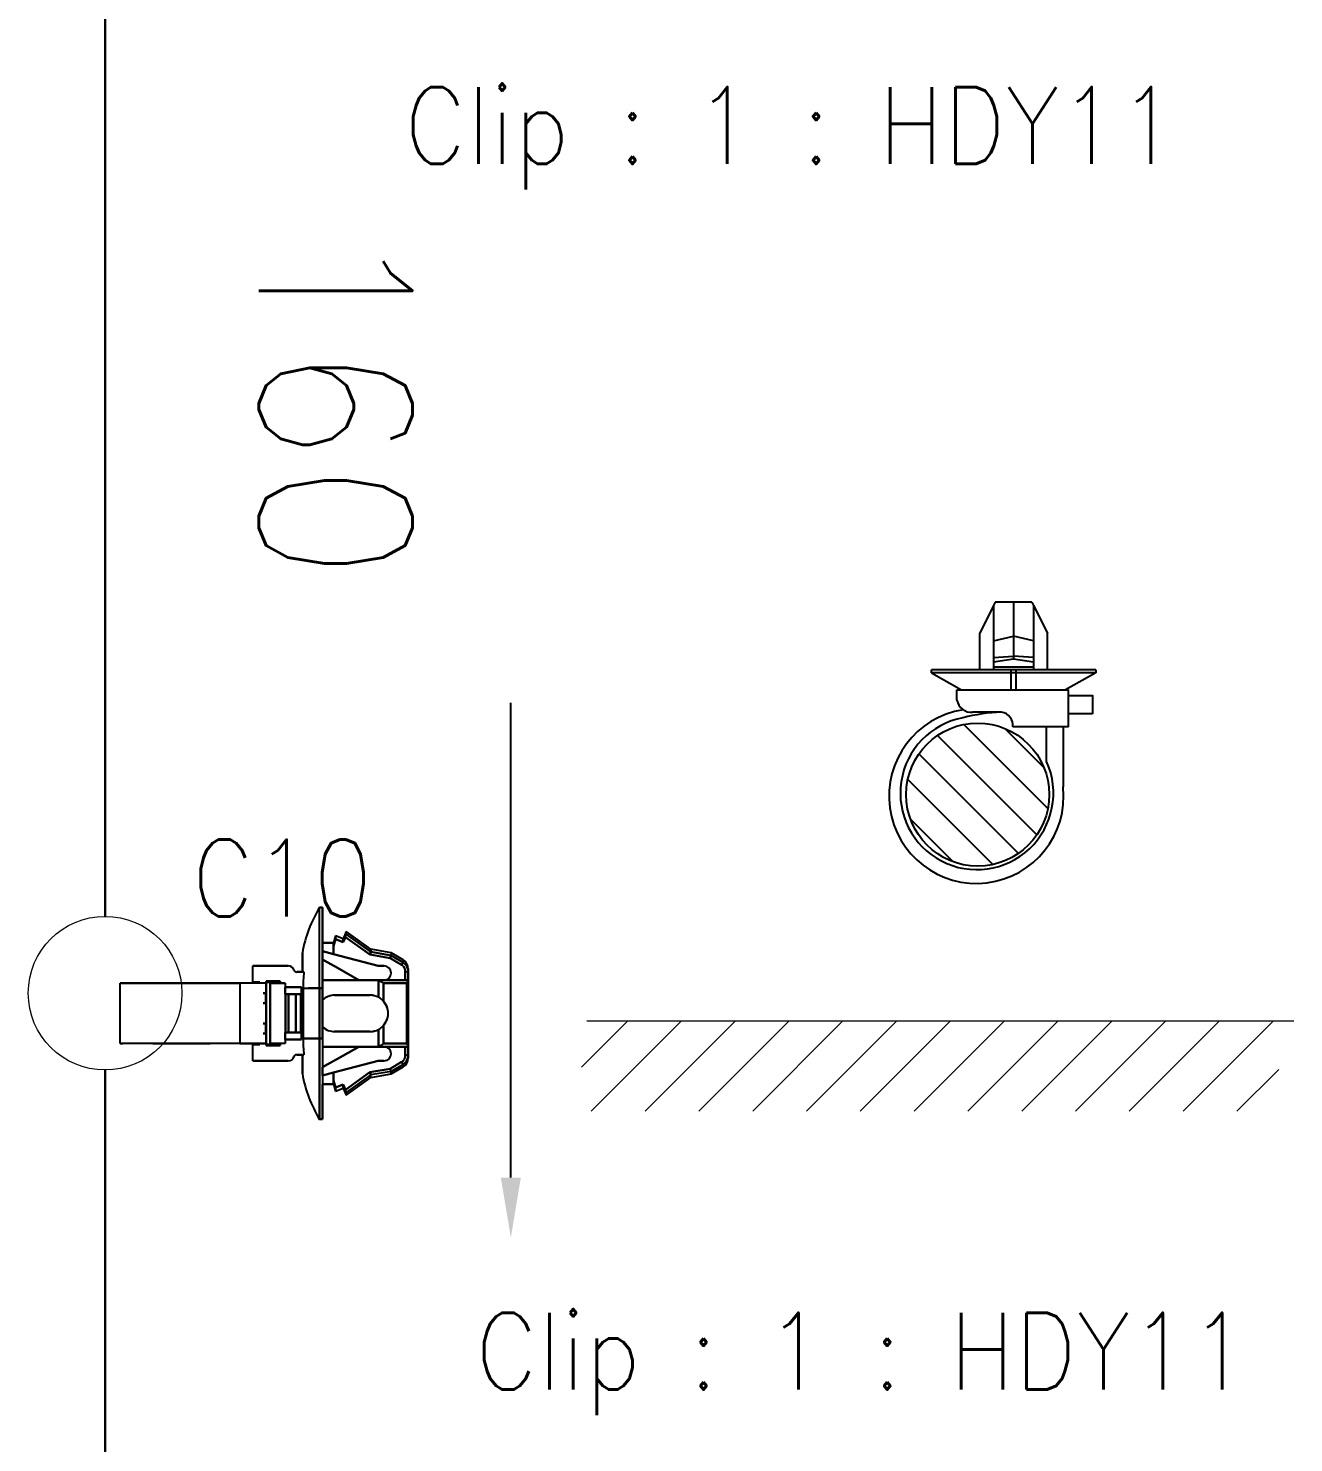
# Model space of a CAD drawing. Header units: inches. Extents: x 47316 to 59086, y 3141 to 11743.
# Drawn here: x 51375.23 to 51416.41, y 11051.43 to 11097.46 of the extents above; entities that cross this region are included whole.
import ezdxf

# ---------------------------------------------------------------- set-up
doc = ezdxf.new("R2010")
doc.units = ezdxf.units.IN
doc.header["$MEASUREMENT"] = 0
doc.layers.add('at_Entity', color=1, linetype='Continuous')
doc.layers.add('图形层', color=7, linetype='Continuous')
doc.styles.get("Standard").update_dxf_attribs({"font": ''})
doc.styles.add('样式 100', font='SimSun.ttf', dxfattribs={"width": 0.7, "height": 3.5})
doc.styles.get('Standard').set_extended_font_data('SimSun')
doc.linetypes.add('_VH_FELT_TAPE', pattern='A,0.4,-0.7,["FELT",Standard,S=0.3,R=0,X=-0.5,Y=-0.15],-0.7', length=1.8)

msp = doc.modelspace()

# ---------------------------------------------------------------- hatches: boundary and pattern name
at = {"lineweight": -3, "ltscale": 10}
h = msp.add_hatch(dxfattribs=at)
h.set_pattern_fill('JIS_WOOD', color=0, scale=1.206571, angle=180, style=0)
h.set_pattern_definition([(315, (47358.6333, 15622.5754), (0.60328539, 0.60328539), [])])
edge = h.paths.add_edge_path()
edge.add_ellipse((51406.13, 11072.523), major_axis=(2.328, 0), ratio=1, start_angle=0, end_angle=360)

# ---------------------------------------------------------------- linework, layer by layer
at = {"color": 142, "linetype": '_VH_FELT_TAPE', "lineweight": 30, "ltscale": 5}
for p, q in [((51377.729, 11103.23), (51377.729, 11068.562)), ((51377.729, 11063.562), (51377.729, 11026.671))]:
    msp.add_line(p, q, dxfattribs=at)
at = {"color": 0, "lineweight": -3}
for p, q in [((51405.454, 11075.6), (51405.454, 11075.935)), ((51406.904, 11075.204), (51405.964, 11075.204)), ((51409.085, 11074.725), (51407.27, 11074.725)), ((51408.373, 11073.598), (51408.373, 11074.725)), ((51408.912, 11074.725), (51408.912, 11072.772))]:
    msp.add_line(p, q, dxfattribs=at)
at = {"color": 1, "lineweight": -3}
msp.add_line((51390.934, 11060.059), (51390.934, 11075.513), dxfattribs=at)
at = {"color": 1, "ltscale": 0.2}
for p, q in [((51384.708, 11066.225), (51384.708, 11068.852)), ((51384.708, 11066.225), (51384.708, 11068.852)), ((51384.806, 11066.225), (51384.806, 11068.852)), ((51384.806, 11068.852), (51384.806, 11066.225)), ((51384.708, 11061.957), (51384.708, 11064.584)), ((51384.708, 11064.584), (51384.708, 11061.957)), ((51384.806, 11064.584), (51384.806, 11061.957)), ((51384.806, 11064.584), (51384.806, 11061.957))]:
    msp.add_line(p, q, dxfattribs=at)
at = {"color": 1, "ltscale": 0.0075}
for p, q in [((51384.708, 11068.852), (51384.806, 11068.852)), ((51384.806, 11068.852), (51384.708, 11068.852)), ((51387.499, 11066.763), (51387.597, 11066.763)), ((51387.499, 11066.763), (51387.597, 11066.763)), ((51384.708, 11066.225), (51384.806, 11066.225)), ((51384.806, 11066.225), (51384.708, 11066.225)), ((51387.597, 11066.488), (51387.499, 11066.488)), ((51382.967, 11066.061), (51382.869, 11066.061)), ((51382.869, 11066.061), (51382.967, 11066.061)), ((51382.869, 11065.733), (51382.967, 11065.733)), ((51382.967, 11065.733), (51382.869, 11065.733)), ((51382.967, 11065.076), (51382.869, 11065.076)), ((51382.869, 11065.076), (51382.967, 11065.076)), ((51382.869, 11064.748), (51382.967, 11064.748)), ((51382.967, 11064.748), (51382.869, 11064.748)), ((51384.806, 11064.584), (51384.708, 11064.584)), ((51384.708, 11064.584), (51384.806, 11064.584)), ((51387.597, 11064.046), (51387.499, 11064.046)), ((51387.597, 11064.046), (51387.499, 11064.046)), ((51384.708, 11061.957), (51384.806, 11061.957)), ((51384.806, 11061.957), (51384.708, 11061.957))]:
    msp.add_line(p, q, dxfattribs=at)
at = {"color": 1, "ltscale": 0.087396}
for p, q in [((51384.806, 11068.852), (51384.806, 11067.705)), ((51384.806, 11061.957), (51384.806, 11063.105)), ((51384.806, 11061.957), (51384.806, 11063.105))]:
    msp.add_line(p, q, dxfattribs=at)
at = {"color": 1, "ltscale": 0.0875}
for p, q in [((51384.806, 11067.703), (51384.806, 11068.852)), ((51386.349, 11065.996), (51385.2, 11065.996)), ((51385.2, 11065.996), (51386.349, 11065.996)), ((51385.2, 11064.813), (51386.349, 11064.813)), ((51386.349, 11064.813), (51385.2, 11064.813)), ((51386.349, 11064.813), (51385.2, 11064.813))]:
    msp.add_line(p, q, dxfattribs=at)
at = {"color": 1, "ltscale": 0.019}
msp.add_line((51385.578, 11068.064), (51385.479, 11067.835), dxfattribs=at)
at = {"color": 1, "ltscale": 0.000903}
msp.add_line((51385.578, 11068.064), (51385.578, 11068.052), dxfattribs=at)
at = {"color": 1, "ltscale": 4.3e-05}
msp.add_line((51385.578, 11068.064), (51385.578, 11068.064), dxfattribs=at)
at = {"color": 1, "ltscale": 0.075271}
for p, q in [((51386.382, 11067.49), (51385.578, 11068.064)), ((51385.578, 11067.983), (51386.382, 11067.409)), ((51386.382, 11067.409), (51385.578, 11067.983)), ((51386.382, 11063.401), (51385.578, 11062.826)), ((51385.578, 11062.745), (51386.382, 11063.32))]:
    msp.add_line(p, q, dxfattribs=at)
at = {"color": 1, "ltscale": 4.9e-05}
msp.add_line((51385.578, 11068.064), (51385.578, 11068.064), dxfattribs=at)
at = {"color": 1, "ltscale": 0.000916}
msp.add_line((51385.578, 11068.064), (51385.578, 11068.052), dxfattribs=at)
at = {"color": 1, "ltscale": 0.005222}
msp.add_line((51385.578, 11068.052), (51385.578, 11067.983), dxfattribs=at)
at = {"color": 1, "ltscale": 0.005249}
msp.add_line((51385.578, 11068.052), (51385.578, 11067.983), dxfattribs=at)
at = {"color": 1, "ltscale": 0.027499}
for p, q in [((51385.167, 11067.703), (51384.806, 11067.703)), ((51384.806, 11067.703), (51385.167, 11067.703)), ((51385.167, 11063.106), (51384.806, 11063.106)), ((51384.806, 11063.106), (51385.167, 11063.106))]:
    msp.add_line(p, q, dxfattribs=at)
at = {"color": 1, "ltscale": 0.018183}
msp.add_line((51385.233, 11067.933), (51385.167, 11067.703), dxfattribs=at)
at = {"color": 1, "ltscale": 0.018199}
for p, q in [((51385.167, 11067.592), (51385.233, 11067.822)), ((51385.233, 11067.822), (51385.167, 11067.592)), ((51385.167, 11063.217), (51385.233, 11062.987)), ((51385.233, 11062.987), (51385.167, 11063.217))]:
    msp.add_line(p, q, dxfattribs=at)
at = {"color": 1, "ltscale": 0.000342}
for p, q in [((51385.167, 11067.699), (51385.167, 11067.703)), ((51385.167, 11063.106), (51385.167, 11063.11))]:
    msp.add_line(p, q, dxfattribs=at)
at = {"color": 1, "ltscale": 0.006641}
msp.add_line((51385.167, 11067.703), (51385.167, 11067.616), dxfattribs=at)
at = {"color": 1, "ltscale": 0.002142}
msp.add_line((51385.168, 11067.675), (51385.167, 11067.703), dxfattribs=at)
at = {"color": 1, "ltscale": 0.00033}
for p, q in [((51385.167, 11067.703), (51385.167, 11067.699)), ((51385.167, 11063.11), (51385.167, 11063.106)), ((51385.479, 11062.975), (51385.479, 11062.979))]:
    msp.add_line(p, q, dxfattribs=at)
at = {"color": 1, "ltscale": 0.002136}
msp.add_line((51385.167, 11067.703), (51385.167, 11067.675), dxfattribs=at)
at = {"color": 1, "ltscale": 0.001825}
msp.add_line((51385.167, 11067.699), (51385.167, 11067.675), dxfattribs=at)
at = {"color": 1, "ltscale": 0.003674}
for p, q in [((51385.167, 11067.65), (51385.167, 11067.699)), ((51385.167, 11063.11), (51385.167, 11063.159))]:
    msp.add_line(p, q, dxfattribs=at)
at = {"color": 1, "ltscale": 0.006299}
msp.add_line((51385.167, 11067.592), (51385.168, 11067.675), dxfattribs=at)
at = {"color": 1, "ltscale": 0.006305}
msp.add_line((51385.167, 11067.675), (51385.167, 11067.592), dxfattribs=at)
at = {"color": 1, "ltscale": 0.00329}
msp.add_line((51385.167, 11067.607), (51385.167, 11067.65), dxfattribs=at)
at = {"color": 1, "ltscale": 0.019785}
for p, q in [((51385.167, 11067.332), (51385.167, 11067.592)), ((51385.167, 11067.592), (51385.167, 11067.332)), ((51385.167, 11063.477), (51385.167, 11063.217)), ((51385.167, 11063.217), (51385.167, 11063.477))]:
    msp.add_line(p, q, dxfattribs=at)
at = {"color": 1, "ltscale": 0.008429}
for p, q in [((51385.233, 11067.822), (51385.233, 11067.933)), ((51385.479, 11063.086), (51385.479, 11062.975))]:
    msp.add_line(p, q, dxfattribs=at)
at = {"color": 1, "ltscale": 0.020195}
for p, q in [((51385.479, 11067.834), (51385.233, 11067.933)), ((51385.233, 11067.822), (51385.479, 11067.724)), ((51385.479, 11067.724), (51385.233, 11067.822)), ((51385.233, 11062.987), (51385.479, 11063.086)), ((51385.479, 11063.086), (51385.233, 11062.987)), ((51385.233, 11062.876), (51385.479, 11062.975))]:
    msp.add_line(p, q, dxfattribs=at)
at = {"color": 1, "ltscale": 0.008438}
msp.add_line((51385.233, 11067.933), (51385.233, 11067.822), dxfattribs=at)
at = {"color": 1, "ltscale": 0.002185}
msp.add_line((51385.233, 11067.878), (51385.233, 11067.907), dxfattribs=at)
at = {"color": 1, "ltscale": 0.013619}
for p, q in [((51385.479, 11067.724), (51385.55, 11067.888)), ((51385.55, 11067.888), (51385.479, 11067.724)), ((51385.479, 11063.086), (51385.55, 11062.921)), ((51385.55, 11062.921), (51385.479, 11063.086))]:
    msp.add_line(p, q, dxfattribs=at)
at = {"color": 1, "ltscale": 0.0009}
msp.add_line((51385.48, 11067.823), (51385.479, 11067.835), dxfattribs=at)
at = {"color": 1, "ltscale": 0.000912}
for p, q in [((51385.479, 11067.834), (51385.479, 11067.822)), ((51385.233, 11062.888), (51385.233, 11062.876))]:
    msp.add_line(p, q, dxfattribs=at)
at = {"color": 1, "ltscale": 0.002856}
msp.add_line((51385.479, 11067.83), (51385.479, 11067.793), dxfattribs=at)
at = {"color": 1, "ltscale": 0.002869}
msp.add_line((51385.479, 11067.792), (51385.479, 11067.83), dxfattribs=at)
at = {"color": 1, "ltscale": 0.002832}
msp.add_line((51385.479, 11067.786), (51385.48, 11067.823), dxfattribs=at)
at = {"color": 1, "ltscale": 0.00282}
for p, q in [((51385.479, 11067.822), (51385.479, 11067.785)), ((51385.233, 11062.925), (51385.233, 11062.888))]:
    msp.add_line(p, q, dxfattribs=at)
at = {"color": 1, "ltscale": 0.004715}
msp.add_line((51385.479, 11067.724), (51385.479, 11067.786), dxfattribs=at)
at = {"color": 1, "ltscale": 0.004687}
msp.add_line((51385.479, 11067.785), (51385.479, 11067.724), dxfattribs=at)
at = {"color": 1, "ltscale": 0.074459}
for p, q in [((51385.55, 11067.888), (51386.346, 11067.32)), ((51386.346, 11067.32), (51385.55, 11067.888)), ((51385.55, 11062.921), (51386.346, 11063.49)), ((51386.346, 11063.49), (51385.55, 11062.921))]:
    msp.add_line(p, q, dxfattribs=at)
at = {"color": 1, "ltscale": 0.047501}
for p, q in [((51384.149, 11067.375), (51384.149, 11066.751)), ((51384.149, 11066.751), (51384.149, 11067.375)), ((51384.149, 11064.058), (51384.149, 11063.434)), ((51384.149, 11063.434), (51384.149, 11064.058))]:
    msp.add_line(p, q, dxfattribs=at)
at = {"color": 1, "ltscale": 0.015289}
msp.add_line((51384.98, 11067.057), (51384.805, 11067.156), dxfattribs=at)
at = {"color": 1, "ltscale": 0.028456}
for p, q in [((51385.167, 11067.332), (51384.806, 11067.429)), ((51384.806, 11067.429), (51385.167, 11067.332)), ((51385.167, 11063.477), (51384.806, 11063.381)), ((51384.806, 11063.381), (51385.167, 11063.477))]:
    msp.add_line(p, q, dxfattribs=at)
at = {"color": 1, "ltscale": 0.020602}
for p, q in [((51384.806, 11067.429), (51384.806, 11067.158)), ((51384.806, 11063.381), (51384.806, 11063.651)), ((51384.806, 11063.381), (51384.806, 11063.651))]:
    msp.add_line(p, q, dxfattribs=at)
at = {"color": 1, "ltscale": 0.020749}
msp.add_line((51384.806, 11067.156), (51384.806, 11067.429), dxfattribs=at)
at = {"color": 1, "ltscale": 0.015242}
for p, q in [((51384.806, 11067.156), (51384.98, 11067.058)), ((51384.98, 11063.751), (51384.806, 11063.653))]:
    msp.add_line(p, q, dxfattribs=at)
at = {"color": 1, "ltscale": 0.11383}
for p, q in [((51386.612, 11066.948), (51385.167, 11067.332)), ((51385.167, 11067.332), (51386.612, 11066.948)), ((51386.612, 11063.861), (51385.167, 11063.477)), ((51385.167, 11063.477), (51386.612, 11063.861))]:
    msp.add_line(p, q, dxfattribs=at)
at = {"color": 1, "ltscale": 0.004321}
for p, q in [((51386.367, 11067.372), (51386.346, 11067.32)), ((51386.346, 11067.32), (51386.367, 11067.372)), ((51386.346, 11063.49), (51386.367, 11063.437)), ((51386.367, 11063.437), (51386.346, 11063.49))]:
    msp.add_line(p, q, dxfattribs=at)
at = {"color": 1, "ltscale": 0.051095}
for p, q in [((51386.346, 11067.32), (51387.007, 11067.204)), ((51387.007, 11067.204), (51386.346, 11067.32)), ((51386.346, 11063.49), (51387.007, 11063.605)), ((51387.007, 11063.605), (51386.346, 11063.49))]:
    msp.add_line(p, q, dxfattribs=at)
at = {"color": 1, "ltscale": 0.000205}
for p, q in [((51386.369, 11067.374), (51386.367, 11067.372)), ((51386.367, 11067.372), (51386.369, 11067.374)), ((51386.367, 11063.437), (51386.369, 11063.435)), ((51386.369, 11063.435), (51386.367, 11063.437))]:
    msp.add_line(p, q, dxfattribs=at)
at = {"color": 1, "ltscale": 0.002621}
for p, q in [((51386.382, 11067.406), (51386.369, 11067.374)), ((51386.369, 11067.374), (51386.382, 11067.406)), ((51386.369, 11063.435), (51386.382, 11063.403)), ((51386.382, 11063.403), (51386.369, 11063.435))]:
    msp.add_line(p, q, dxfattribs=at)
at = {"color": 1, "ltscale": 0.006168}
for p, q in [((51386.382, 11067.409), (51386.382, 11067.49)), ((51386.382, 11067.49), (51386.382, 11067.409))]:
    msp.add_line(p, q, dxfattribs=at)
at = {"color": 1, "ltscale": 0.05076}
for p, q in [((51387.039, 11067.375), (51386.382, 11067.49)), ((51386.382, 11063.32), (51387.039, 11063.435))]:
    msp.add_line(p, q, dxfattribs=at)
at = {"color": 1, "ltscale": 0.050773}
for p, q in [((51386.382, 11067.406), (51387.039, 11067.291)), ((51387.039, 11067.291), (51386.382, 11067.406)), ((51387.039, 11063.518), (51386.382, 11063.403))]:
    msp.add_line(p, q, dxfattribs=at)
at = {"color": 1, "ltscale": 0.004276}
for p, q in [((51387.026, 11067.257), (51387.007, 11067.204)), ((51387.007, 11067.204), (51387.026, 11067.257)), ((51387.026, 11063.553), (51387.007, 11063.605)), ((51387.007, 11063.605), (51387.026, 11063.552))]:
    msp.add_line(p, q, dxfattribs=at)
at = {"color": 1, "ltscale": 0.0329}
for p, q in [((51387.007, 11067.204), (51387.379, 11066.985)), ((51387.379, 11066.985), (51387.007, 11067.204)), ((51387.007, 11063.605), (51387.379, 11063.824)), ((51387.379, 11063.824), (51387.007, 11063.605))]:
    msp.add_line(p, q, dxfattribs=at)
at = {"color": 1, "ltscale": 0.002806}
for p, q in [((51387.039, 11067.291), (51387.026, 11067.257)), ((51387.026, 11063.552), (51387.039, 11063.518))]:
    msp.add_line(p, q, dxfattribs=at)
at = {"color": 1, "ltscale": 0.00266}
for p, q in [((51387.027, 11067.258), (51387.039, 11067.291)), ((51387.039, 11063.518), (51387.027, 11063.551))]:
    msp.add_line(p, q, dxfattribs=at)
at = {"color": 1, "ltscale": 0.006223}
for p, q in [((51387.039, 11067.375), (51387.039, 11067.293)), ((51387.039, 11067.375), (51387.039, 11067.293)), ((51387.039, 11063.435), (51387.039, 11063.516))]:
    msp.add_line(p, q, dxfattribs=at)
at = {"color": 1, "ltscale": 0.034946}
for p, q in [((51387.435, 11067.142), (51387.039, 11067.375)), ((51387.039, 11063.435), (51387.435, 11063.667))]:
    msp.add_line(p, q, dxfattribs=at)
at = {"color": 1, "ltscale": 0.034208}
for p, q in [((51387.426, 11067.065), (51387.039, 11067.293)), ((51387.426, 11063.744), (51387.039, 11063.516))]:
    msp.add_line(p, q, dxfattribs=at)
at = {"color": 1, "ltscale": 0.000128}
for p, q in [((51387.039, 11067.291), (51387.039, 11067.293)), ((51387.039, 11063.516), (51387.039, 11063.518)), ((51387.039, 11063.518), (51387.039, 11063.516))]:
    msp.add_line(p, q, dxfattribs=at)
at = {"color": 1, "ltscale": 0.034163}
for p, q in [((51387.039, 11067.291), (51387.426, 11067.065)), ((51387.426, 11063.744), (51387.039, 11063.518))]:
    msp.add_line(p, q, dxfattribs=at)
at = {"color": 1, "ltscale": 0.005864}
msp.add_line((51387.435, 11067.142), (51387.426, 11067.065), dxfattribs=at)
at = {"color": 1, "ltscale": 0.005865}
for p, q in [((51387.435, 11067.142), (51387.426, 11067.065)), ((51387.426, 11063.744), (51387.435, 11063.668))]:
    msp.add_line(p, q, dxfattribs=at)
at = {"color": 1, "ltscale": 0.025}
for p, q in [((51382.869, 11066.948), (51382.54, 11066.948)), ((51382.963, 11065.733), (51382.963, 11066.061)), ((51382.963, 11065.733), (51382.963, 11066.061)), ((51382.967, 11065.733), (51382.967, 11066.061)), ((51382.963, 11064.748), (51382.963, 11065.076)), ((51382.963, 11064.748), (51382.963, 11065.076))]:
    msp.add_line(p, q, dxfattribs=at)
at = {"color": 1, "ltscale": 0.039999}
for p, q in [((51382.54, 11066.423), (51382.54, 11066.948)), ((51382.54, 11066.423), (51382.54, 11066.948)), ((51382.54, 11063.861), (51382.54, 11064.387)), ((51382.54, 11063.861), (51382.54, 11064.387))]:
    msp.add_line(p, q, dxfattribs=at)
at = {"color": 1, "ltscale": 0.022501}
for p, q in [((51382.54, 11066.948), (51382.836, 11066.948)), ((51382.54, 11066.948), (51382.836, 11066.948)), ((51382.54, 11063.861), (51382.836, 11063.861)), ((51382.836, 11063.861), (51382.54, 11063.861))]:
    msp.add_line(p, q, dxfattribs=at)
at = {"color": 1, "ltscale": 0.064999}
for p, q in [((51382.836, 11066.948), (51383.69, 11066.948)), ((51382.836, 11066.948), (51383.69, 11066.948)), ((51382.836, 11063.861), (51383.69, 11063.861)), ((51383.69, 11063.861), (51382.836, 11063.861))]:
    msp.add_line(p, q, dxfattribs=at)
at = {"color": 1, "ltscale": 0.0625}
msp.add_line((51383.69, 11066.948), (51382.869, 11066.948), dxfattribs=at)
at = {"color": 1, "ltscale": 0.013786}
msp.add_line((51384.149, 11066.751), (51383.968, 11066.751), dxfattribs=at)
at = {"color": 1, "ltscale": 0.017471}
for p, q in [((51384.198, 11066.751), (51383.968, 11066.751)), ((51384.198, 11064.058), (51383.968, 11064.058))]:
    msp.add_line(p, q, dxfattribs=at)
at = {"color": 1, "ltscale": 0.017476}
for p, q in [((51383.968, 11066.751), (51384.198, 11066.751)), ((51383.968, 11064.058), (51384.198, 11064.058))]:
    msp.add_line(p, q, dxfattribs=at)
at = {"color": 1, "ltscale": 0.00369}
for p, q in [((51384.198, 11066.751), (51384.149, 11066.751)), ((51384.149, 11064.058), (51384.198, 11064.058))]:
    msp.add_line(p, q, dxfattribs=at)
at = {"color": 1, "ltscale": 0.026985}
for p, q in [((51384.98, 11067.058), (51385.289, 11066.883)), ((51385.289, 11063.926), (51384.98, 11063.751))]:
    msp.add_line(p, q, dxfattribs=at)
at = {"color": 1, "ltscale": 0.02697}
msp.add_line((51385.289, 11066.883), (51384.98, 11067.057), dxfattribs=at)
at = {"color": 1, "ltscale": 0.065039}
msp.add_line((51385.988, 11066.488), (51385.244, 11066.908), dxfattribs=at)
at = {"color": 1, "ltscale": 0.06116}
msp.add_line((51385.988, 11066.488), (51385.289, 11066.883), dxfattribs=at)
at = {"color": 1, "ltscale": 0.061156}
for p, q in [((51385.289, 11066.883), (51385.988, 11066.488)), ((51385.988, 11064.321), (51385.289, 11063.926))]:
    msp.add_line(p, q, dxfattribs=at)
at = {"color": 1, "ltscale": 0.014999}
for p, q in [((51386.809, 11066.948), (51386.612, 11066.948)), ((51386.612, 11066.948), (51386.809, 11066.948)), ((51386.809, 11063.861), (51386.612, 11063.861)), ((51386.809, 11063.861), (51386.612, 11063.861)), ((51386.612, 11063.861), (51386.809, 11063.861))]:
    msp.add_line(p, q, dxfattribs=at)
at = {"color": 1, "ltscale": 0.007092}
for p, q in [((51387.379, 11066.985), (51387.426, 11067.065)), ((51387.426, 11067.065), (51387.379, 11066.985)), ((51387.426, 11063.744), (51387.379, 11063.824)), ((51387.379, 11063.824), (51387.426, 11063.744))]:
    msp.add_line(p, q, dxfattribs=at)
at = {"color": 1}
for p, q in [((51387.497, 11067.01), (51387.426, 11067.065)), ((51387.511, 11066.995), (51387.426, 11067.065)), ((51387.551, 11066.938), (51387.497, 11067.01)), ((51387.553, 11066.935), (51387.511, 11066.995)), ((51387.585, 11066.853), (51387.551, 11066.938)), ((51387.586, 11066.852), (51387.553, 11066.935)), ((51387.597, 11066.763), (51387.585, 11066.853)), ((51387.597, 11066.763), (51387.586, 11066.852)), ((51386.87, 11065.685), (51386.787, 11065.802)), ((51386.901, 11065.618), (51386.87, 11065.685)), ((51386.787, 11065.007), (51386.87, 11065.124)), ((51386.87, 11065.124), (51386.901, 11065.191)), ((51387.534, 11063.844), (51387.575, 11063.924)), ((51387.551, 11063.872), (51387.585, 11063.956)), ((51387.575, 11063.924), (51387.597, 11064.046)), ((51387.585, 11063.956), (51387.597, 11064.046)), ((51387.426, 11063.744), (51387.498, 11063.8)), ((51387.426, 11063.744), (51387.486, 11063.788)), ((51387.486, 11063.788), (51387.534, 11063.844)), ((51387.498, 11063.8), (51387.551, 11063.872))]:
    msp.add_line(p, q, dxfattribs=at)
at = {"color": 1, "ltscale": 0.020941}
for p, q in [((51387.499, 11066.763), (51387.499, 11066.488)), ((51387.499, 11066.488), (51387.499, 11066.763)), ((51387.597, 11066.488), (51387.597, 11066.763)), ((51387.597, 11066.763), (51387.597, 11066.488)), ((51387.499, 11064.046), (51387.499, 11064.321)), ((51387.499, 11064.321), (51387.499, 11064.046)), ((51387.597, 11064.046), (51387.597, 11064.321)), ((51387.597, 11064.321), (51387.597, 11064.046))]:
    msp.add_line(p, q, dxfattribs=at)
at = {"color": 1, "ltscale": 0.015717}
msp.add_line((51387.597, 11066.858), (51387.597, 11066.652), dxfattribs=at)
at = {"color": 1, "ltscale": 0.015729}
msp.add_line((51387.597, 11066.652), (51387.597, 11066.858), dxfattribs=at)
at = {"color": 1, "ltscale": 0.012512}
for p, q in [((51387.597, 11066.487), (51387.597, 11066.652)), ((51387.597, 11064.157), (51387.597, 11064.322))]:
    msp.add_line(p, q, dxfattribs=at)
at = {"color": 1, "ltscale": 0.378897}
msp.add_line((51378.217, 11066.39), (51382.117, 11066.39), dxfattribs=at)
at = {"color": 1, "ltscale": 0.15}
for p, q in [((51378.217, 11064.419), (51378.217, 11066.39)), ((51382.117, 11066.39), (51382.117, 11064.419)), ((51382.117, 11066.39), (51382.117, 11064.419)), ((51383.099, 11064.419), (51383.099, 11066.39)), ((51383.099, 11066.39), (51383.099, 11064.419)), ((51383.591, 11066.39), (51383.591, 11064.419)), ((51383.591, 11066.39), (51383.591, 11064.419)), ((51387.548, 11064.419), (51387.548, 11066.39)), ((51387.548, 11066.39), (51387.548, 11064.419))]:
    msp.add_line(p, q, dxfattribs=at)
at = {"color": 1, "ltscale": 0.215019}
msp.add_line((51380.897, 11066.39), (51378.217, 11066.39), dxfattribs=at)
at = {"color": 1, "ltscale": 0.315749}
msp.add_line((51378.217, 11066.39), (51381.78, 11066.39), dxfattribs=at)
at = {"color": 1, "ltscale": 0.378905}
msp.add_line((51382.117, 11066.39), (51378.217, 11066.39), dxfattribs=at)
at = {"color": 1, "ltscale": 0.315758}
msp.add_line((51378.217, 11066.39), (51381.78, 11066.39), dxfattribs=at)
at = {"color": 1, "ltscale": 0.179182}
msp.add_line((51380.763, 11066.39), (51378.41, 11066.39), dxfattribs=at)
at = {"color": 1, "ltscale": 0.026669}
for p, q in [((51380.763, 11066.39), (51381.113, 11066.39)), ((51381.113, 11066.39), (51380.763, 11066.39)), ((51380.897, 11066.39), (51381.247, 11066.39))]:
    msp.add_line(p, q, dxfattribs=at)
at = {"color": 1, "ltscale": 0.108633}
msp.add_line((51382.54, 11066.39), (51381.113, 11066.39), dxfattribs=at)
at = {"color": 1, "ltscale": 0.076392}
msp.add_line((51382.117, 11066.39), (51381.113, 11066.39), dxfattribs=at)
at = {"color": 1, "ltscale": 0.098454}
msp.add_line((51382.54, 11066.39), (51381.247, 11066.39), dxfattribs=at)
at = {"color": 1, "ltscale": 0.057913}
msp.add_line((51382.54, 11066.39), (51381.78, 11066.39), dxfattribs=at)
at = {"color": 1, "ltscale": 0.0644}
for p, q in [((51382.963, 11066.39), (51382.117, 11066.39)), ((51382.963, 11066.39), (51382.117, 11066.39)), ((51382.117, 11064.419), (51382.963, 11064.419)), ((51382.963, 11064.419), (51382.117, 11064.419))]:
    msp.add_line(p, q, dxfattribs=at)
at = {"color": 1, "ltscale": 0.0175}
for p, q in [((51382.54, 11066.423), (51382.77, 11066.423)), ((51382.54, 11066.423), (51382.77, 11066.423)), ((51382.77, 11066.423), (51382.54, 11066.423)), ((51382.54, 11064.387), (51382.77, 11064.387)), ((51382.77, 11064.387), (51382.54, 11064.387))]:
    msp.add_line(p, q, dxfattribs=at)
at = {"color": 1, "ltscale": 0.002499}
for p, q in [((51382.54, 11066.39), (51382.54, 11066.423)), ((51382.77, 11066.423), (51382.77, 11066.39)), ((51382.77, 11066.39), (51382.77, 11066.423)), ((51382.967, 11066.455), (51382.967, 11066.423)), ((51382.967, 11066.455), (51382.967, 11066.423)), ((51383.394, 11066.423), (51383.394, 11066.39)), ((51383.394, 11066.39), (51383.394, 11066.423)), ((51383.394, 11066.423), (51383.394, 11066.39)), ((51382.54, 11064.387), (51382.54, 11064.419)), ((51382.77, 11064.419), (51382.77, 11064.387)), ((51382.77, 11064.387), (51382.77, 11064.419)), ((51382.967, 11064.354), (51382.967, 11064.387)), ((51382.967, 11064.387), (51382.967, 11064.354)), ((51382.967, 11064.387), (51382.967, 11064.354)), ((51383.394, 11064.419), (51383.394, 11064.387)), ((51383.394, 11064.387), (51383.394, 11064.419)), ((51383.394, 11064.419), (51383.394, 11064.387))]:
    msp.add_line(p, q, dxfattribs=at)
at = {"color": 1, "ltscale": 2.6e-05}
for p, q in [((51382.541, 11066.423), (51382.54, 11066.423)), ((51382.54, 11064.387), (51382.541, 11064.387))]:
    msp.add_line(p, q, dxfattribs=at)
at = {"color": 1, "ltscale": 0.000629}
msp.add_line((51382.967, 11066.447), (51382.967, 11066.455), dxfattribs=at)
at = {"color": 1, "ltscale": 0.035001}
for p, q in [((51382.967, 11066.455), (51383.427, 11066.455)), ((51383.427, 11066.455), (51382.967, 11066.455)), ((51384.806, 11066.225), (51384.346, 11066.225)), ((51384.806, 11066.225), (51384.346, 11066.225)), ((51383.427, 11064.354), (51382.967, 11064.354)), ((51383.427, 11064.354), (51382.967, 11064.354)), ((51382.967, 11064.354), (51383.427, 11064.354))]:
    msp.add_line(p, q, dxfattribs=at)
at = {"color": 1, "ltscale": 0.154999}
for p, q in [((51382.967, 11066.423), (51382.967, 11064.387)), ((51382.967, 11064.387), (51382.967, 11066.423))]:
    msp.add_line(p, q, dxfattribs=at)
at = {"color": 1, "ltscale": 0.032501}
for p, q in [((51382.967, 11066.423), (51383.394, 11066.423)), ((51382.967, 11066.423), (51383.394, 11066.423)), ((51382.967, 11064.387), (51383.394, 11064.387)), ((51383.394, 11064.387), (51382.967, 11064.387))]:
    msp.add_line(p, q, dxfattribs=at)
at = {"color": 1, "ltscale": 0.021939}
msp.add_line((51382.967, 11066.423), (51383.255, 11066.423), dxfattribs=at)
at = {"color": 1, "ltscale": 0.0375}
for p, q in [((51383.099, 11066.39), (51383.591, 11066.39)), ((51383.591, 11066.39), (51383.099, 11066.39)), ((51383.591, 11064.419), (51383.099, 11064.419)), ((51383.591, 11064.419), (51383.099, 11064.419))]:
    msp.add_line(p, q, dxfattribs=at)
at = {"color": 1, "ltscale": 0.010562}
msp.add_line((51383.394, 11066.423), (51383.255, 11066.423), dxfattribs=at)
at = {"color": 1, "ltscale": 0.002502}
msp.add_line((51383.427, 11066.39), (51383.394, 11066.39), dxfattribs=at)
at = {"color": 1, "ltscale": 0.004999}
for p, q in [((51383.427, 11066.455), (51383.427, 11066.39)), ((51383.427, 11066.39), (51383.427, 11066.455)), ((51383.427, 11064.419), (51383.427, 11064.354)), ((51383.427, 11064.354), (51383.427, 11064.419))]:
    msp.add_line(p, q, dxfattribs=at)
at = {"color": 1, "ltscale": 0.040002}
for p, q in [((51383.591, 11066.258), (51384.117, 11066.258)), ((51384.117, 11066.258), (51383.591, 11066.258)), ((51384.117, 11064.551), (51383.591, 11064.551)), ((51384.117, 11064.551), (51383.591, 11064.551)), ((51383.591, 11064.551), (51384.117, 11064.551))]:
    msp.add_line(p, q, dxfattribs=at)
at = {"color": 1, "ltscale": 0.017502}
for p, q in [((51383.591, 11066.028), (51383.591, 11066.258)), ((51383.591, 11064.551), (51383.591, 11064.781))]:
    msp.add_line(p, q, dxfattribs=at)
at = {"color": 1, "ltscale": 0.129999}
for p, q in [((51384.117, 11066.258), (51384.117, 11064.551)), ((51384.117, 11064.551), (51384.117, 11066.258))]:
    msp.add_line(p, q, dxfattribs=at)
at = {"color": 1, "ltscale": 0.040567}
for p, q in [((51384.175, 11066.225), (51384.708, 11066.225)), ((51384.175, 11064.584), (51384.708, 11064.584))]:
    msp.add_line(p, q, dxfattribs=at)
at = {"color": 1, "ltscale": 0.125}
for p, q in [((51384.175, 11064.584), (51384.175, 11066.225)), ((51384.175, 11066.225), (51384.175, 11064.584)), ((51384.708, 11064.584), (51384.708, 11066.225)), ((51384.708, 11066.225), (51384.708, 11064.584)), ((51384.806, 11064.584), (51384.806, 11066.225)), ((51384.806, 11066.225), (51384.806, 11064.584))]:
    msp.add_line(p, q, dxfattribs=at)
at = {"color": 1, "ltscale": 0.040569}
for p, q in [((51384.175, 11066.225), (51384.708, 11066.225)), ((51384.708, 11064.584), (51384.175, 11064.584))]:
    msp.add_line(p, q, dxfattribs=at)
at = {"color": 1, "ltscale": 0.089999}
for p, q in [((51384.806, 11066.488), (51385.988, 11066.488)), ((51385.988, 11066.488), (51384.806, 11066.488)), ((51385.988, 11064.321), (51384.806, 11064.321)), ((51384.806, 11064.321), (51385.988, 11064.321))]:
    msp.add_line(p, q, dxfattribs=at)
at = {"color": 1, "ltscale": 0.040697}
msp.add_line((51385.866, 11066.488), (51385.332, 11066.488), dxfattribs=at)
at = {"color": 1, "ltscale": 0.040701}
msp.add_line((51385.332, 11066.488), (51385.866, 11066.488), dxfattribs=at)
at = {"color": 1, "ltscale": 0.039936}
for p, q in [((51385.988, 11066.488), (51386.513, 11066.488)), ((51386.513, 11066.488), (51385.988, 11066.488)), ((51386.513, 11064.321), (51385.988, 11064.321)), ((51385.988, 11064.321), (51386.513, 11064.321))]:
    msp.add_line(p, q, dxfattribs=at)
at = {"color": 1, "ltscale": 0.048712}
msp.add_line((51386.628, 11066.488), (51385.988, 11066.488), dxfattribs=at)
at = {"color": 1, "ltscale": 0.082565}
for p, q in [((51387.597, 11066.488), (51386.513, 11066.488)), ((51386.513, 11066.488), (51387.597, 11066.488)), ((51386.513, 11064.321), (51387.597, 11064.321)), ((51387.597, 11064.321), (51386.513, 11064.321))]:
    msp.add_line(p, q, dxfattribs=at)
at = {"color": 1, "ltscale": 0.041339}
for p, q in [((51386.623, 11066.471), (51386.623, 11065.928)), ((51386.623, 11065.928), (51386.623, 11066.471)), ((51386.623, 11064.881), (51386.623, 11064.338)), ((51386.623, 11064.338), (51386.623, 11064.881))]:
    msp.add_line(p, q, dxfattribs=at)
at = {"color": 1, "ltscale": 0.002634}
for p, q in [((51386.623, 11066.471), (51386.656, 11066.459)), ((51386.656, 11064.35), (51386.623, 11064.338))]:
    msp.add_line(p, q, dxfattribs=at)
at = {"color": 1, "ltscale": 0.002635}
for p, q in [((51386.656, 11066.459), (51386.623, 11066.471)), ((51386.623, 11064.338), (51386.656, 11064.35))]:
    msp.add_line(p, q, dxfattribs=at)
at = {"color": 1, "ltscale": 0.008279}
msp.add_line((51386.737, 11066.488), (51386.628, 11066.488), dxfattribs=at)
at = {"color": 1, "ltscale": 0.005516}
msp.add_line((51386.809, 11066.488), (51386.737, 11066.488), dxfattribs=at)
at = {"color": 1, "ltscale": 0.044711}
for p, q in [((51386.787, 11065.802), (51386.787, 11066.39)), ((51386.787, 11066.39), (51386.787, 11065.802)), ((51386.787, 11064.419), (51386.787, 11065.007)), ((51386.787, 11065.007), (51386.787, 11064.419))]:
    msp.add_line(p, q, dxfattribs=at)
at = {"color": 1, "ltscale": 0.057954}
for p, q in [((51386.787, 11066.39), (51387.548, 11066.39)), ((51387.548, 11066.39), (51386.787, 11066.39)), ((51387.548, 11064.419), (51386.787, 11064.419)), ((51386.787, 11064.419), (51387.548, 11064.419))]:
    msp.add_line(p, q, dxfattribs=at)
at = {"color": 1, "ltscale": 0.052501}
msp.add_line((51387.499, 11066.488), (51386.809, 11066.488), dxfattribs=at)
at = {"color": 1, "ltscale": 0.000995}
for p, q in [((51387.597, 11066.475), (51387.597, 11066.488)), ((51387.597, 11066.488), (51387.597, 11066.475)), ((51387.597, 11064.321), (51387.597, 11064.334)), ((51387.597, 11064.334), (51387.597, 11064.321))]:
    msp.add_line(p, q, dxfattribs=at)
at = {"color": 1, "ltscale": 0.163214}
msp.add_line((51387.597, 11064.333), (51387.597, 11066.476), dxfattribs=at)
at = {"color": 1, "ltscale": 0.163013}
msp.add_line((51387.597, 11066.475), (51387.597, 11064.334), dxfattribs=at)
at = {"color": 1, "ltscale": 0.000322}
msp.add_line((51382.967, 11065.733), (51382.963, 11065.733), dxfattribs=at)
at = {"color": 1, "ltscale": 0.00087}
for p, q in [((51383.603, 11066.028), (51383.591, 11066.028)), ((51383.591, 11066.028), (51383.603, 11066.028)), ((51383.603, 11064.781), (51383.591, 11064.781)), ((51383.591, 11064.781), (51383.603, 11064.781))]:
    msp.add_line(p, q, dxfattribs=at)
at = {"color": 1, "ltscale": 0.023952}
msp.add_line((51383.906, 11066.028), (51383.591, 11066.028), dxfattribs=at)
at = {"color": 1, "ltscale": 0.007443}
for p, q in [((51383.7, 11066.028), (51383.603, 11066.028)), ((51383.603, 11066.028), (51383.7, 11066.028)), ((51383.7, 11064.781), (51383.603, 11064.781)), ((51383.603, 11064.781), (51383.7, 11064.781))]:
    msp.add_line(p, q, dxfattribs=at)
at = {"color": 1, "ltscale": 0.095001}
for p, q in [((51383.603, 11066.028), (51383.603, 11064.781)), ((51383.603, 11064.781), (51383.603, 11066.028)), ((51383.7, 11066.028), (51383.7, 11064.781)), ((51383.7, 11064.781), (51383.7, 11066.028)), ((51383.935, 11064.781), (51383.935, 11066.028)), ((51383.935, 11066.028), (51383.935, 11064.781)), ((51384.098, 11064.781), (51384.098, 11066.028))]:
    msp.add_line(p, q, dxfattribs=at)
at = {"color": 1, "ltscale": 0.017839}
for p, q in [((51383.935, 11066.028), (51383.7, 11066.028)), ((51383.7, 11066.028), (51383.935, 11066.028)), ((51383.935, 11064.781), (51383.7, 11064.781)), ((51383.7, 11064.781), (51383.935, 11064.781))]:
    msp.add_line(p, q, dxfattribs=at)
at = {"color": 1, "ltscale": 0.014789}
msp.add_line((51383.922, 11066.028), (51384.117, 11066.028), dxfattribs=at)
at = {"color": 1, "ltscale": 0.013841}
for p, q in [((51384.116, 11066.028), (51383.935, 11066.028)), ((51383.935, 11064.781), (51384.116, 11064.781))]:
    msp.add_line(p, q, dxfattribs=at)
at = {"color": 1, "ltscale": 0.012407}
for p, q in [((51384.098, 11066.028), (51383.935, 11066.028)), ((51384.098, 11064.781), (51383.935, 11064.781))]:
    msp.add_line(p, q, dxfattribs=at)
at = {"color": 1, "ltscale": 0.001863}
msp.add_line((51386.77, 11065.82), (51386.787, 11065.802), dxfattribs=at)
at = {"color": 1, "ltscale": 0.000505}
msp.add_line((51386.787, 11065.802), (51386.782, 11065.807), dxfattribs=at)
at = {"color": 1, "ltscale": 0.023056}
msp.add_line((51382.967, 11064.773), (51382.967, 11065.076), dxfattribs=at)
at = {"color": 1, "ltscale": 0.000598}
msp.add_line((51386.787, 11065.007), (51386.781, 11065.001), dxfattribs=at)
at = {"color": 1, "lineweight": 0}
for p, q in [((51393.238, 11063.658, 0), (51394.729, 11065.15, 0)), ((51393.408, 11065.164), (51416.415, 11065.164)), ((51393.552, 11062.221, 0), (51396.481, 11065.15, 0)), ((51395.303, 11062.221, 0), (51398.232, 11065.15, 0)), ((51397.054, 11062.221, 0), (51399.983, 11065.15, 0)), ((51398.806, 11062.221, 0), (51401.734, 11065.15, 0)), ((51400.557, 11062.221, 0), (51403.485, 11065.15, 0)), ((51402.308, 11062.221, 0), (51405.236, 11065.15, 0)), ((51404.059, 11062.221, 0), (51406.988, 11065.15, 0)), ((51405.81, 11062.221, 0), (51408.739, 11065.15, 0)), ((51407.561, 11062.221, 0), (51410.49, 11065.15, 0)), ((51409.312, 11062.221, 0), (51412.241, 11065.15, 0)), ((51411.064, 11062.221, 0), (51413.992, 11065.15, 0)), ((51412.815, 11062.221, 0), (51415.743, 11065.15, 0)), ((51414.566, 11062.221, 0), (51415.927, 11063.583, 0))]:
    msp.add_line(p, q, dxfattribs=at)
at = {"color": 1, "ltscale": 0.378893}
msp.add_line((51382.117, 11064.419), (51378.217, 11064.419), dxfattribs=at)
at = {"color": 1, "ltscale": 0.0272}
msp.add_line((51378.305, 11064.419), (51378.217, 11064.419), dxfattribs=at)
at = {"color": 1, "ltscale": 0.37888}
msp.add_line((51382.117, 11064.419), (51378.217, 11064.419), dxfattribs=at)
at = {"color": 1, "ltscale": 0.027199}
msp.add_line((51378.217, 11064.419), (51378.305, 11064.419), dxfattribs=at)
at = {"color": 1, "ltscale": 0.142593}
msp.add_line((51381.15, 11064.419), (51379.277, 11064.419), dxfattribs=at)
at = {"color": 1, "ltscale": 0.142589}
msp.add_line((51379.277, 11064.419), (51381.15, 11064.419), dxfattribs=at)
at = {"color": 1, "ltscale": 0.000368}
msp.add_line((51382.962, 11064.748), (51382.967, 11064.748), dxfattribs=at)
at = {"color": 1, "ltscale": 0.001447}
msp.add_line((51384.098, 11064.781), (51384.117, 11064.781), dxfattribs=at)
at = {"color": 1, "ltscale": 0.02751}
msp.add_line((51384.708, 11064.584), (51384.346, 11064.584), dxfattribs=at)
msp.add_line((51384.708, 11064.584), (51384.346, 11064.584), dxfattribs=at)
at = {"color": 1, "ltscale": 0.02701}
msp.add_line((51384.98, 11063.751), (51385.289, 11063.926), dxfattribs=at)
at = {"color": 1, "ltscale": 0.064963}
msp.add_line((51385.245, 11063.901), (51385.988, 11064.321), dxfattribs=at)
at = {"color": 1, "ltscale": 0.061161}
msp.add_line((51385.289, 11063.926), (51385.988, 11064.321), dxfattribs=at)
at = {"color": 1, "ltscale": 0.000399}
msp.add_line((51387.597, 11064.338), (51387.597, 11064.333), dxfattribs=at)
at = {"color": 1, "ltscale": 0.012915}
msp.add_line((51387.597, 11063.988), (51387.597, 11064.157), dxfattribs=at)
at = {"color": 1, "ltscale": 0.004422}
msp.add_line((51387.597, 11064.046), (51387.597, 11063.988), dxfattribs=at)
at = {"color": 1, "ltscale": 0.006183}
msp.add_line((51387.597, 11063.965), (51387.597, 11064.046), dxfattribs=at)
at = {"color": 1, "ltscale": 0.007248}
msp.add_line((51387.597, 11064.046), (51387.597, 11063.951), dxfattribs=at)
at = {"color": 1, "ltscale": 0.001605}
msp.add_line((51387.597, 11063.977), (51387.597, 11063.956), dxfattribs=at)
at = {"color": 1, "ltscale": 0.015215}
msp.add_line((51384.806, 11063.653), (51384.98, 11063.751), dxfattribs=at)
at = {"color": 1, "ltscale": 0.050769}
msp.add_line((51387.039, 11063.518), (51386.382, 11063.401), dxfattribs=at)
at = {"color": 1, "ltscale": 0.006219}
msp.add_line((51387.039, 11063.516), (51387.039, 11063.435), dxfattribs=at)
at = {"color": 1, "ltscale": 0.00587}
msp.add_line((51387.435, 11063.667), (51387.426, 11063.744), dxfattribs=at)
at = {"color": 1, "ltscale": 0.008441}
for p, q in [((51385.167, 11063.106), (51385.167, 11063.217)), ((51385.167, 11063.217), (51385.167, 11063.106)), ((51385.479, 11062.975), (51385.479, 11063.086))]:
    msp.add_line(p, q, dxfattribs=at)
at = {"color": 1, "ltscale": 0.008432}
msp.add_line((51385.167, 11063.217), (51385.167, 11063.106), dxfattribs=at)
at = {"color": 1, "ltscale": 0.00434}
msp.add_line((51385.167, 11063.159), (51385.167, 11063.216), dxfattribs=at)
at = {"color": 1, "ltscale": 0.002209}
msp.add_line((51385.167, 11063.139), (51385.167, 11063.11), dxfattribs=at)
at = {"color": 1, "ltscale": 0.000286}
for p, q in [((51385.168, 11063.107), (51385.167, 11063.11)), ((51385.167, 11063.11), (51385.168, 11063.107))]:
    msp.add_line(p, q, dxfattribs=at)
at = {"color": 1, "ltscale": 0.018174}
msp.add_line((51385.167, 11063.106), (51385.233, 11062.876), dxfattribs=at)
at = {"color": 1, "ltscale": 0.004681}
for p, q in [((51385.233, 11062.925), (51385.233, 11062.987)), ((51385.233, 11062.987), (51385.233, 11062.925))]:
    msp.add_line(p, q, dxfattribs=at)
at = {"color": 1, "ltscale": 0.004291}
msp.add_line((51385.479, 11063.029), (51385.479, 11063.086), dxfattribs=at)
at = {"color": 1, "ltscale": 0.003809}
msp.add_line((51385.479, 11062.979), (51385.479, 11063.029), dxfattribs=at)
at = {"color": 1, "ltscale": 0.001593}
msp.add_line((51385.479, 11063), (51385.479, 11062.979), dxfattribs=at)
at = {"color": 1, "ltscale": 0.000327}
msp.add_line((51385.479, 11062.979), (51385.479, 11062.975), dxfattribs=at)
at = {"color": 1, "ltscale": 0.019025}
msp.add_line((51385.479, 11062.975), (51385.578, 11062.745), dxfattribs=at)
at = {"color": 1, "ltscale": 0.075264}
msp.add_line((51386.382, 11063.401), (51385.578, 11062.826), dxfattribs=at)
at = {"color": 1, "ltscale": 0.006165}
for p, q in [((51386.382, 11063.32), (51386.382, 11063.401)), ((51386.382, 11063.32), (51386.382, 11063.401)), ((51385.578, 11062.745), (51385.578, 11062.826))]:
    msp.add_line(p, q, dxfattribs=at)
at = {"color": 1, "ltscale": 0.002823}
msp.add_line((51385.233, 11062.888), (51385.233, 11062.925), dxfattribs=at)
at = {"color": 1, "ltscale": 0.000925}
msp.add_line((51385.233, 11062.876), (51385.233, 11062.888), dxfattribs=at)
at = {"color": 1, "ltscale": 0.006177}
msp.add_line((51385.578, 11062.826), (51385.578, 11062.745), dxfattribs=at)
at = {"color": 0, "lineweight": -3}
msp.add_lwpolyline([(51409.869, 11075.147), (51409.085, 11075.147), (51409.085, 11075.753), (51409.869, 11075.753)], close=True, dxfattribs=at)
at = {"color": 0, "lineweight": -3, "ltscale": 10}
msp.add_circle((51406.13, 11072.523), 2.328, dxfattribs=at)
at = {"color": 40, "linetype": 'Continuous', "lineweight": 15}
msp.add_circle((51377.729, 11066.062), 2.5, dxfattribs=at)
at = {"color": 0, "lineweight": -3}
for centre, radius, start, end in [((51405.924, 11075.678), 0.476, 189.4572, 274.8843), ((51407.068, 11069.648), 5.559, 91.6869, 104.7827), ((51406.838, 11074.774), 0.435, 353.4812, 81.1983)]:
    msp.add_arc(centre, radius, start, end, dxfattribs=at)
at = {"color": 1}
for centre, radius, start, end in [((51388.365, 11066.627), 4.281, 148.6734, 169.9357), ((51385.073, 11068.093), 0.519, 336.7164, 343.3657), ((51385.096, 11068.085), 0.494, 336.5477, 343.542), ((51385.418, 11067.996), 0.16, 341.5163, 355.58), ((51385.419, 11067.996), 0.159, 341.369, 355.482), ((51387.262, 11066.855), 0.335, 0.6573, 58.8491), ((51383.69, 11066.751), 0.197, 19.4707, 90.0006), ((51383.69, 11066.751), 0.197, 19.4712, 90), ((51383.69, 11066.751), 0.197, 19.4706, 90.0005), ((51383.969, 11066.85), 0.0993, 199.5447, 212.9575), ((51383.969, 11066.85), 0.0994, 199.7868, 269.6844), ((51383.968, 11066.849), 0.0986, 199.4903, 269.9805), ((51389.909, 11066.241), 5.734, 174.9018, 177.5345), ((51391.722, 11066.116), 7.551, 175.1752, 177.1742), ((51386.809, 11066.718), 0.23, 270.0079, 89.9921), ((51386.809, 11066.718), 0.23, 270.0245, 89.9755), ((51387.191, 11066.694), 0.346, 46.2941, 57.0546), ((51387.263, 11066.787), 0.229, 42.9951, 59.4663), ((51387.264, 11066.787), 0.228, 26.8155, 43.3467), ((51387.251, 11066.776), 0.246, 27.6161, 42.9808), ((51387.248, 11066.772), 0.25, 13.2465, 28.1596), ((51387.235, 11066.768), 0.264, 13.2641, 27.5859), ((51387.086, 11066.751), 0.413, 1.7682, 10.8839), ((51387.218, 11066.764), 0.281, 359.881, 13.3121), ((51391.879, 11066.196), 7.704, 177.8296, 179.7826), ((51390.205, 11066.226), 6.03, 177.5108, 180.0061), ((51391.879, 11066.196), 7.704, 177.8296, 179.7826), ((51386.513, 11066.117), 0.371, 72.7481, 90.0379), ((51386.516, 11066.135), 0.353, 72.3635, 90.543), ((51386.388, 11065.815), 0.697, 62.7227, 67.4531), ((51386.39, 11065.821), 0.691, 62.658, 67.4329), ((51386.218, 11065.493), 1.062, 57.6018, 62.5144), ((51386.227, 11065.51), 1.043, 57.5516, 62.458), ((51387.302, 11066.609), 0.329, 318.3051, 328.9783), ((51387.294, 11066.615), 0.34, 318.4671, 328.8089), ((51387.469, 11066.508), 0.134, 329.2053, 338.8167), ((51387.469, 11066.507), 0.134, 329.3222, 338.9686), ((51387.549, 11066.479), 0.0481, 335.4196, 356.5764), ((51387.549, 11066.48), 0.0486, 335.4109, 356.316), ((51387.55, 11066.477), 0.0476, 337.7767, 357.333), ((51387.549, 11066.478), 0.0479, 337.7243, 357.1203), ((51385.2, 11065.405), 0.591, 89.9756, 131.8187), ((51385.204, 11065.396), 0.6, 90.3271, 131.5148), ((51385.201, 11065.401), 0.595, 90.0484, 107.9134), ((51386.349, 11065.405), 0.591, 62.4207, 89.9996), ((51386.349, 11065.4), 0.595, 75.6092, 89.9512), ((51386.347, 11065.4), 0.596, 62.3971, 89.7505), ((51386.348, 11065.398), 0.597, 52.952, 62.5749), ((51386.348, 11065.402), 0.594, 52.6881, 62.3734), ((51386.365, 11065.42), 0.569, 42.1985, 52.9728), ((51386.349, 11065.404), 0.592, 42.3338, 52.703), ((51386.342, 11065.402), 0.598, 21.0995, 42.0045), ((51386.349, 11065.404), 0.592, 16.4348, 29.9311), ((51386.35, 11065.402), 0.591, 0.212, 21.3542), ((51386.35, 11065.407), 0.591, 338.6458, 359.788), ((51386.34, 11065.404), 0.6, 0.0656, 20.8991), ((51386.34, 11065.405), 0.6, 339.0988, 359.934), ((51385.2, 11065.404), 0.591, 228.1918, 270.0256), ((51385.199, 11065.403), 0.59, 228.1546, 252.2965), ((51385.204, 11065.413), 0.6, 228.4852, 269.6729), ((51386.349, 11065.405), 0.591, 270.0004, 297.5793), ((51386.347, 11065.409), 0.596, 270.2495, 297.6029), ((51386.349, 11065.409), 0.596, 270.056, 285.2681), ((51386.349, 11065.409), 0.595, 270.0482, 284.6082), ((51386.349, 11065.405), 0.591, 270.0002, 284.4836), ((51386.348, 11065.411), 0.597, 297.4251, 307.048), ((51386.348, 11065.407), 0.594, 297.6266, 307.3119), ((51386.365, 11065.389), 0.569, 307.0272, 317.8015), ((51386.349, 11065.405), 0.592, 307.297, 317.6662), ((51386.342, 11065.407), 0.598, 318.0008, 338.9015), ((51386.348, 11065.405), 0.592, 335.8372, 344.997), ((51386.349, 11065.405), 0.591, 336.5332, 343.4892), ((51390.204, 11064.583), 6.029, 179.9937, 182.4893), ((51391.879, 11064.613), 7.704, 180.2174, 182.1704), ((51386.39, 11064.988), 0.691, 292.5669, 297.3423), ((51386.388, 11064.994), 0.697, 292.5464, 297.2781), ((51386.218, 11065.316), 1.062, 297.4859, 302.3978), ((51386.227, 11065.3), 1.043, 297.5422, 302.4481), ((51387.302, 11064.2), 0.33, 31.0512, 41.7023), ((51387.293, 11064.194), 0.34, 31.1803, 41.5063), ((51387.469, 11064.301), 0.134, 21.1818, 30.7979), ((51387.469, 11064.302), 0.134, 21.0299, 30.6831), ((51387.55, 11064.332), 0.0476, 2.6667, 22.2213), ((51387.549, 11064.332), 0.0479, 2.877, 22.2723), ((51383.69, 11064.058), 0.197, 270, 340.5288), ((51383.69, 11064.058), 0.197, 269.9994, 340.5293), ((51383.969, 11063.959), 0.0994, 90.3156, 160.2132), ((51383.968, 11063.96), 0.0986, 90.0191, 160.5093), ((51383.969, 11063.96), 0.0989, 132.2692, 160.4569), ((51389.909, 11064.568), 5.734, 182.4656, 185.098), ((51391.722, 11064.693), 7.551, 182.8258, 184.8248), ((51386.513, 11064.692), 0.371, 269.9621, 287.2519), ((51386.516, 11064.674), 0.353, 269.4607, 287.6335), ((51386.809, 11064.091), 0.23, 270.0079, 89.9921), ((51386.809, 11064.091), 0.23, 270.0245, 89.9755), ((51387.251, 11064.033), 0.245, 316.9764, 332.3479), ((51387.265, 11064.022), 0.228, 316.6064, 333.1893), ((51387.262, 11063.954), 0.335, 301.1525, 359.3426), ((51387.235, 11064.041), 0.264, 332.3799, 346.6959), ((51387.248, 11064.037), 0.25, 331.8395, 346.7612), ((51387.218, 11064.045), 0.28, 346.646, 0.123), ((51387.086, 11064.059), 0.413, 349.0695, 358.209), ((51388.365, 11064.182), 4.281, 190.0643, 211.3266), ((51388.365, 11064.182), 4.281, 190.0643, 211.3266), ((51387.263, 11064.022), 0.229, 300.5289, 316.9653), ((51387.191, 11064.114), 0.345, 302.9072, 313.7029), ((51385.095, 11062.724), 0.495, 16.4827, 23.4454), ((51385.073, 11062.716), 0.519, 16.641, 23.285), ((51385.42, 11062.814), 0.158, 4.3892, 18.6183), ((51385.418, 11062.813), 0.161, 4.4416, 18.4778)]:
    msp.add_arc(centre, radius, start, end, dxfattribs=at)
at = {"color": 1, "lineweight": -3}
msp.add_solid([(51391.259, 11060.059), (51390.934, 11058.109), (51390.609, 11060.059)], dxfattribs=at)
at = {"layer": 'at_Entity', "color": 0, "lineweight": -3}
for p, q in [((51406.646, 11078.682), (51406.196, 11077.781)), ((51406.696, 11078.782), (51406.646, 11078.682)), ((51406.646, 11078.682), (51406.646, 11076.585)), ((51407.896, 11078.782), (51406.696, 11078.782)), ((51407.296, 11078.782), (51407.296, 11076.931)), ((51407.896, 11078.782), (51407.946, 11078.682)), ((51407.946, 11078.682), (51407.946, 11076.585)), ((51407.946, 11078.682), (51408.396, 11077.781)), ((51406.196, 11076.581), (51406.196, 11077.781)), ((51408.396, 11076.581), (51408.396, 11077.781)), ((51406.646, 11077.531), (51407.296, 11077.681)), ((51407.946, 11077.531), (51407.296, 11077.681)), ((51406.646, 11076.981), (51407.296, 11077.031)), ((51407.296, 11076.931), (51406.646, 11076.831)), ((51407.946, 11076.981), (51407.296, 11077.031)), ((51407.946, 11076.831), (51407.296, 11076.931)), ((51409.971, 11076.585), (51404.621, 11076.585)), ((51404.621, 11076.485), (51404.621, 11076.585)), ((51409.971, 11076.485), (51404.621, 11076.485)), ((51404.621, 11076.485), (51405.6, 11075.935)), ((51406.646, 11076.681), (51407.946, 11076.681)), ((51407.221, 11075.935), (51407.221, 11076.585)), ((51407.371, 11076.585), (51407.371, 11075.935)), ((51409.971, 11076.485), (51408.992, 11075.935)), ((51409.971, 11076.585), (51409.971, 11076.485))]:
    msp.add_line(p, q, dxfattribs=at)
at = {"layer": '图形层', "color": 0, "lineweight": -3}
for p in [(51405.454, 11075.935), (51409.085, 11074.725)]:
    msp.add_line(p, (51409.085, 11075.935), dxfattribs=at)
for centre, radius, start, end in [((51406.086, 11072.474), 2.841, 98.6494, 6.0183), ((51406.103, 11072.573), 2.491, 100.4892, 24.2975)]:
    msp.add_arc(centre, radius, start, end, dxfattribs=at)

# ---------------------------------------------------------------- texts
at = {"color": 42, "linetype": 'Continuous', "lineweight": 15, "char_height": 2.5, "width": 30.10714, "attachment_point": 1, "style": '样式 100'}
for insert in [(51387.467, 11095.545), (51389.781, 11055.662)]:
    msp.add_mtext('\\Fromans.shx;\\W0.9000000000;\\T1.0000000000;\\o\\lClip : 1 : HDY11', dxfattribs=dict(at, insert=insert))
at = {"color": 7, "linetype": '_VH_FELT_TAPE', "lineweight": 18, "ltscale": 5, "insert": (51387.729, 11091.039), "char_height": 5, "width": 12.85714, "attachment_point": 1, "rotation": 270, "style": '样式 100'}
msp.add_mtext('\\Fromans.shx;\\W0.9000000000;\\T1.0000000000;\\o\\l160', dxfattribs=at)
at = {"color": 21, "linetype": 'Continuous', "lineweight": 15, "insert": (51380.55, 11071.062), "char_height": 2.5, "width": 6.53571, "attachment_point": 1, "style": '样式 100'}
msp.add_mtext('\\Fromans.shx;\\W0.9000000000;\\T1.0000000000;\\o\\lC10', dxfattribs=at)

doc.saveas('drawing.dxf')
